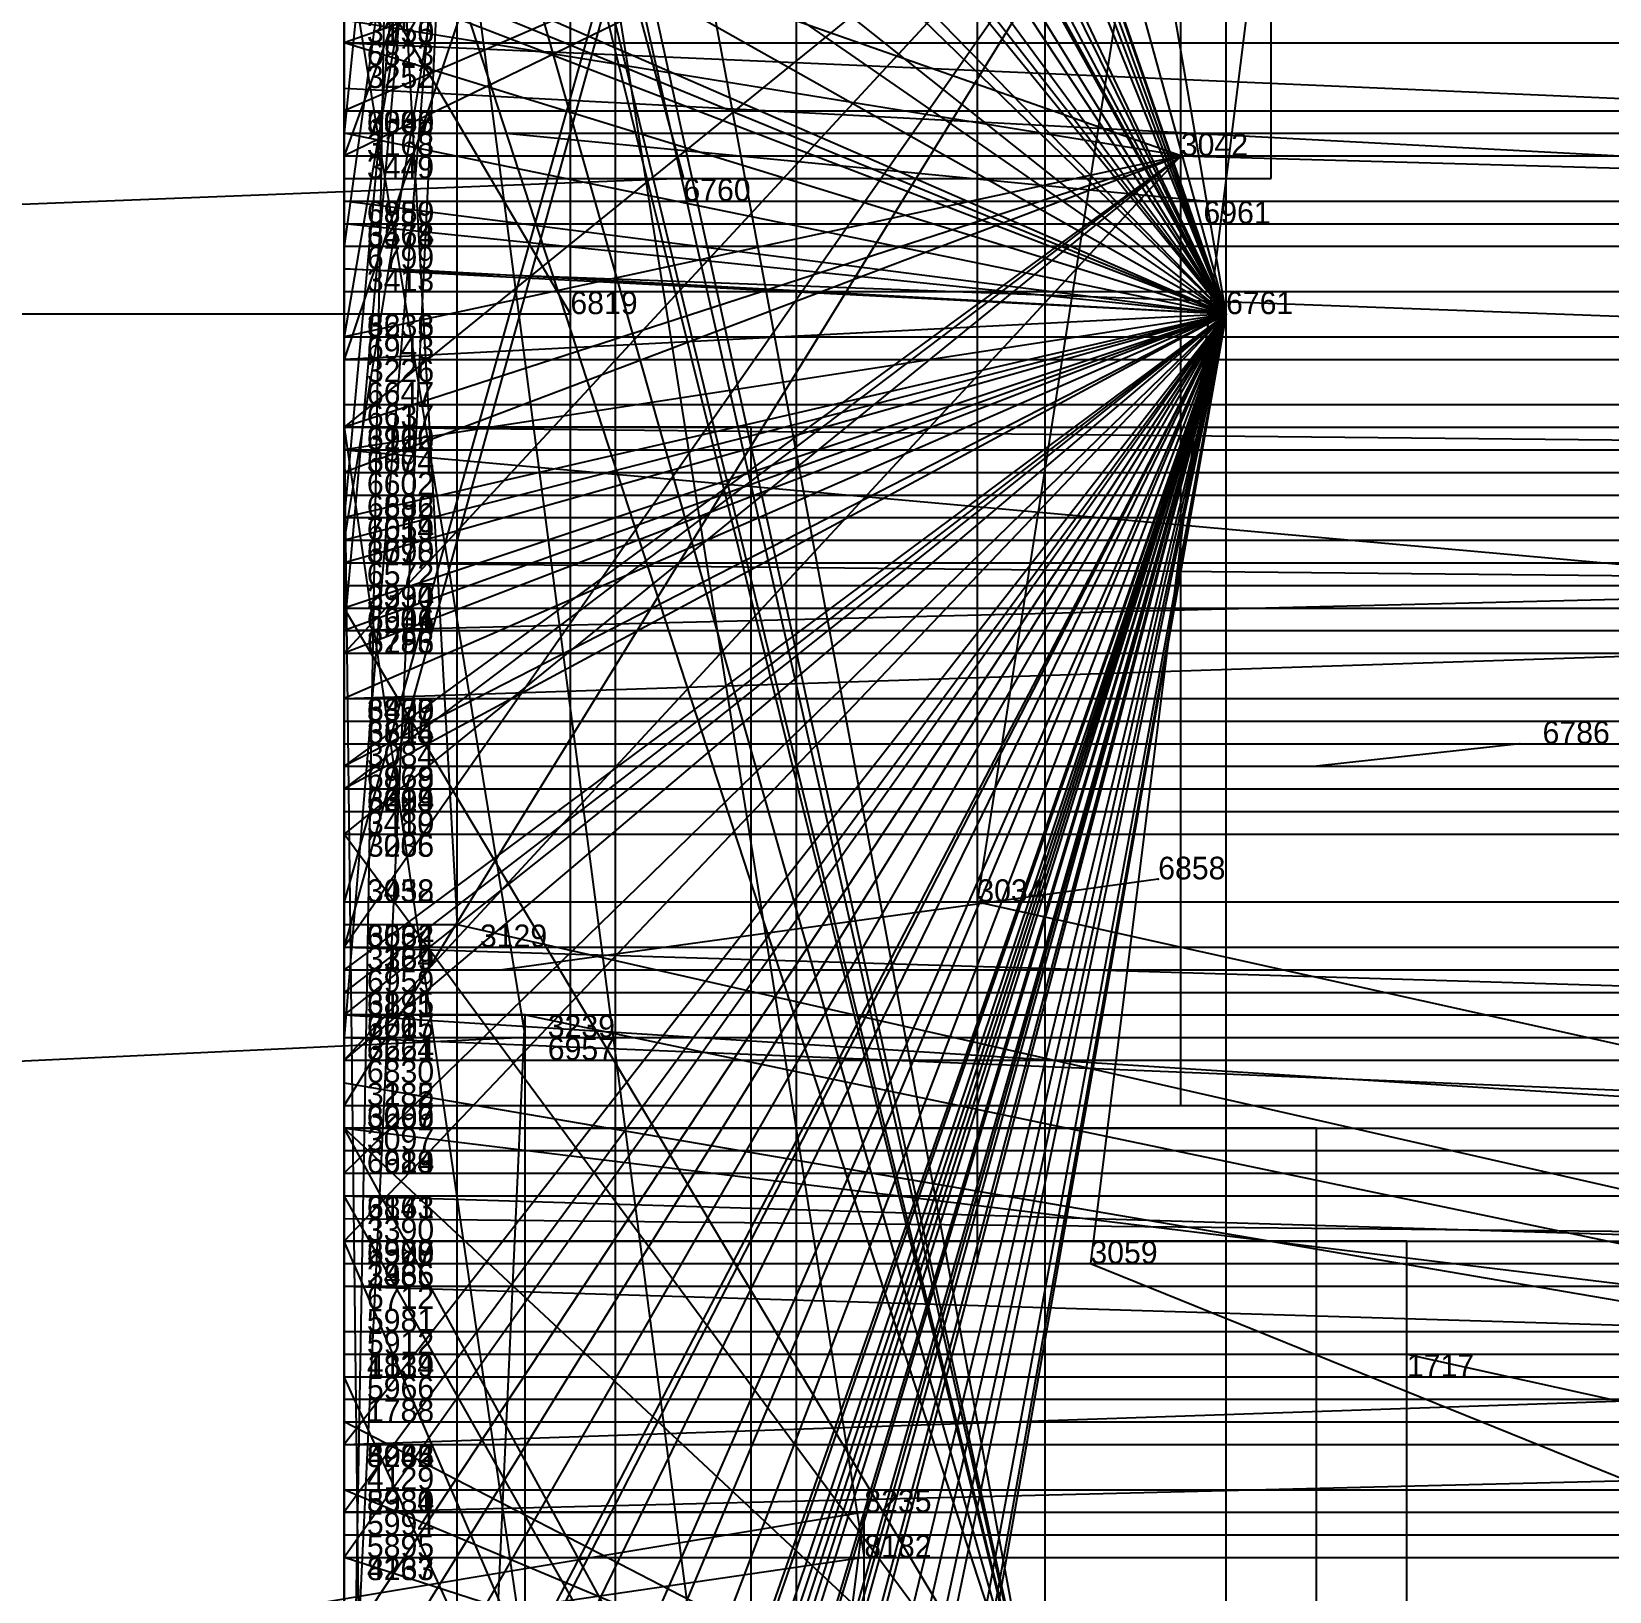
# Model space of a CAD drawing. Extents: x -0.07 to 1.1, y -0.07 to 1.1.
# Drawn here: x -0.0138 to 0.056, y 0.7455 to 0.8145 of the extents above; entities that cross this region are included whole.
import ezdxf

# ---------------------------------------------------------------- set-up
doc = ezdxf.new("R2010")
doc.units = 0
for name, color, linetype in [('Clients', 3, 'CONTINUOUS'), ('Facilities', 3, 'CONTINUOUS'), ('Facilities_lines', 3, 'CONTINUOUS'), ('Min_max_boxes', 1, 'CONTINUOUS'), ('Normals', 1, 'CONTINUOUS'), ('Source_points', 5, 'CONTINUOUS'), ('Text', 3, 'CONTINUOUS')]:
    doc.layers.add(name, color=color, linetype=linetype)

msp = doc.modelspace()

# ---------------------------------------------------------------- linework, layer by layer
at = {"layer": 'Clients', "color": 5}
for p in [(0, 0.814, 0.143), (0, 0.814, 0.962), (0, 0.811, 0.282), (0, 0.81, 0.627), (0, 0.81, 0.485), (0, 0.81, 0.803), (0, 0.809, 0.12), (0, 0.809, 0.278), (0.015, 0.808, 1), (0, 0.807, 0.791), (0, 0.806, 0.792), (0, 0.805, 0.481), (0, 0.805, 0.723), (0, 0.804, 0.996), (0, 0.803, 0.479), (0.01, 0.802, 1), (0, 0.801, 0.148), (0, 0.801, 0.676), (0, 0.8, 0.09), (0, 0.8, 0.907), (0, 0.798, 0.75), (0, 0.798, 0.573), (0, 0.797, 0.217), (0, 0.797, 0.132), (0, 0.797, 0.721), (0, 0.796, 0.014), (0, 0.796, 0.365), (0, 0.796, 0.879), (0, 0.795, 0.145), (0, 0.794, 0.713), (0, 0.793, 0.649), (0, 0.793, 0.568), (0, 0.793, 0.85), (0, 0.792, 0.672), (0, 0.792, 0.865), (0, 0.791, 0.787), (0, 0.79, 0.411), (0, 0.79, 0.551), (0, 0.789, 0.238), (0, 0.789, 0.829), (0, 0.788, 0.644), (0, 0.788, 0.853), (0, 0.788, 0.99), (0, 0.787, 0.18), (0, 0.787, 0.833), (0, 0.785, 0.266), (0, 0.785, 0.973), (0, 0.784, 0.312), (0, 0.784, 0.309), (0, 0.784, 0.439), (0, 0.783, 0.436), (0, 0.783, 0.54), (0, 0.782, 0.169), (0, 0.782, 0.816), (0, 0.781, 0.159), (0, 0.781, 0.264), (0, 0.781, 0.586), (0, 0.781, 0.877), (0, 0.78, 0.277), (0, 0.78, 0.33), (0, 0.779, 0.203), (0, 0.779, 0.227), (0, 0.779, 0.402), (0, 0.779, 0.497), (0, 0.776, 0.092), (0, 0.776, 0.335), (0.028, 0.776), (0.005, 0.775), (0, 0.774, 0.086), (0, 0.774, 0.161), (0, 0.774, 0.737), (0, 0.774, 0.747), (0, 0.774, 0.469), (0, 0.773, 0.816), (0, 0.772, 0.867), (0, 0.771, 0.838), (0.008, 0.771), (0, 0.77, 0.652), (0, 0.77, 0.566), (0, 0.77, 0.507), (0.008, 0.77, 1), (0, 0.769, 0.134), (0, 0.769, 0.846), (0, 0.768, 0.015), (0, 0.767, 0.122), (0, 0.766, 0.175), (0, 0.766, 0.124), (0, 0.766, 0.028), (0, 0.766, 0.581), (0, 0.765, 0.592), (0, 0.765, 0.518), (0, 0.764, 0.883), (0, 0.763, 0.135), (0, 0.761, 0.104), (0, 0.761, 0.323), (0, 0.761, 0.497), (0, 0.761, 0.785), (0, 0.76, 0.268), (0, 0.76, 0.566), (0.033, 0.76), (0, 0.759, 0.468), (0, 0.759, 0.661), (0, 0.757, 0.579), (0, 0.756, 0.708), (0, 0.755, 0.086), (0, 0.755, 0.501), (0, 0.754, 0.576), (0, 0.753, 0.167), (0, 0.752, 0.483), (0, 0.752, 0.624), (0, 0.752, 0.973), (0, 0.75, 0.357), (0, 0.749, 0.633), (0, 0.749, 0.693), (0, 0.749, 0.659), (0, 0.749, 0.986), (0.023, 0.749, 1), (0, 0.748, 0.528), (0, 0.747, 0.335), (0, 0.747, 0.788), (0.023, 0.747, 1)]:
    msp.add_point(p, dxfattribs=at)
at = {"layer": 'Facilities', "color": 3}
for p in [(0, 0.812, 0.044), (0.037, 0.809), (0.038, 0.807, 1), (0.039, 0.802, 1), (0, 0.797, 0.924), (0, 0.791, 0.071), (0.052, 0.783, 1), (0.036, 0.777, 1), (0, 0.774, 0.069), (0, 0.771, 0.04), (0, 0.77, 0.049), (0, 0.763, 0.06), (0, 0.762, 0.932), (0, 0.759, 0.06), (0.047, 0.756)]:
    msp.add_point(p, dxfattribs=at)
at = {"layer": 'Facilities_lines', "color": 3}
for p, q in [((0.027, 1, 0.46), (0, 0.805, 0.481)), ((0.034, 1, 0.676), (0, 0.792, 0.672)), ((0.034, 1, 0.676), (0, 0.801, 0.676)), ((0.019, 1, 0.651), (0, 0.77, 0.652)), ((0.019, 1, 0.651), (0, 0.788, 0.644)), ((0.019, 1, 0.651), (0, 0.793, 0.649)), ((0.019, 1, 0.651), (0, 0.81, 0.627)), ((0.005, 1, 0.964), (0, 0.716, 0.995)), ((0.063, 1, 0.037), (0.028, 0.776)), ((0.063, 1, 0.037), (0.033, 0.76)), ((0.039, 0.802, 1), (0.006, 0.995, 1)), ((0, 0.988, 0.51), (0, 0.774, 0.469)), ((0, 0.982, 0.399), (0, 0.779, 0.402)), ((0, 0.73, 0.036), (0.012, 0.981)), ((0, 0.968, 0.755), (0, 0.743, 0.751)), ((0, 0.968, 0.755), (0, 0.744, 0.752)), ((0, 0.968, 0.755), (0, 0.718, 0.756)), ((0, 0.968, 0.755), (0, 0.774, 0.737)), ((0, 0.968, 0.755), (0, 0.805, 0.723)), ((0, 0.968, 0.755), (0, 0.794, 0.713)), ((0, 0.968, 0.755), (0, 0.797, 0.721)), ((0, 0.968, 0.755), (0, 0.798, 0.75)), ((0, 0.968, 0.755), (0, 0.774, 0.747)), ((0, 0.961, 0.391), (0, 0.711, 0.386)), ((0, 0.96, 0.397), (0, 0.738, 0.421)), ((0, 0.96, 0.397), (0, 0.724, 0.389)), ((0, 0.96, 0.397), (0, 0.713, 0.394)), ((0, 0.96, 0.397), (0, 0.724, 0.389)), ((0, 0.955, 0.549), (0, 0.699, 0.543)), ((0, 0.955, 0.549), (0, 0.728, 0.539)), ((0, 0.955, 0.549), (0, 0.722, 0.546)), ((0, 0.955, 0.549), (0, 0.718, 0.54)), ((0, 0.955, 0.549), (0, 0.703, 0.541)), ((0, 0.955, 0.549), (0, 0.803, 0.479)), ((0, 0.955, 0.549), (0, 0.726, 0.518)), ((0, 0.955, 0.549), (0, 0.757, 0.579)), ((0, 0.955, 0.549), (0, 0.765, 0.592)), ((0, 0.955, 0.549), (0, 0.77, 0.566)), ((0, 0.955, 0.549), (0, 0.798, 0.573)), ((0, 0.955, 0.549), (0, 0.81, 0.485)), ((0, 0.955, 0.549), (0, 0.761, 0.497)), ((0, 0.955, 0.549), (0, 0.779, 0.497)), ((0, 0.955, 0.549), (0, 0.755, 0.501)), ((0, 0.955, 0.549), (0, 0.745, 0.514)), ((0, 0.955, 0.549), (0, 0.77, 0.507)), ((0, 0.955, 0.549), (0, 0.748, 0.528)), ((0, 0.955, 0.549), (0, 0.79, 0.551)), ((0, 0.955, 0.549), (0, 0.783, 0.54)), ((0, 0.955, 0.549), (0, 0.741, 0.575)), ((0, 0.955, 0.549), (0, 0.754, 0.576)), ((0, 0.955, 0.549), (0, 0.76, 0.566)), ((0, 0.955, 0.549), (0, 0.765, 0.518)), ((0, 0.955, 0.549), (0, 0.781, 0.586)), ((0, 0.955, 0.549), (0, 0.793, 0.568)), ((0, 0.955, 0.549), (0, 0.766, 0.581)), ((0, 0.951, 0.371), (0, 0.783, 0.436)), ((0.039, 0.802, 1), (0, 0.944, 0.979)), ((0, 0.94, 0.318), (0, 0.79, 0.411)), ((0, 0.938, 0.345), (0, 0.784, 0.439)), ((0, 0.937, 0.461), (0, 0.759, 0.468)), ((0, 0.937, 0.461), (0, 0.752, 0.483)), ((0, 0.937, 0.461), (0, 0.737, 0.491)), ((0, 0.937, 0.461), (0, 0.722, 0.477)), ((0, 0.934, 0.407), (0, 0.698, 0.403)), ((0, 0.934, 0.407), (0, 0.705, 0.413)), ((0, 0.934, 0.407), (0, 0.738, 0.452)), ((0, 0.934, 0.407), (0, 0.693, 0.4)), ((0, 0.934, 0.407), (0, 0.702, 0.425)), ((0, 0.932, 0.7), (0, 0.756, 0.708)), ((0, 0.932, 0.7), (0, 0.74, 0.721)), ((0, 0.932, 0.7), (0, 0.749, 0.693)), ((0, 0.932, 0.7), (0, 0.72, 0.721)), ((0, 0.932, 0.7), (0, 0.718, 0.7)), ((0, 0.932, 0.7), (0, 0.705, 0.682)), ((0, 0.932, 0.7), (0, 0.72, 0.705)), ((0, 0.932, 0.7), (0, 0.73, 0.715)), ((0, 0.932, 0.7), (0, 0.742, 0.666)), ((0, 0.932, 0.7), (0, 0.749, 0.659)), ((0, 0.932, 0.7), (0, 0.742, 0.641)), ((0, 0.932, 0.7), (0, 0.759, 0.661)), ((0, 0.928, 0.66), (0, 0.739, 0.612)), ((0, 0.928, 0.66), (0, 0.703, 0.646)), ((0, 0.926, 0.689), (0, 0.676, 0.687)), ((0, 0.926, 0.689), (0, 0.687, 0.69)), ((0, 0.926, 0.689), (0, 0.752, 0.624)), ((0, 0.926, 0.689), (0, 0.749, 0.633)), ((0.041, 0.922), (0, 0.776, 0.092)), ((0.041, 0.922), (0, 0.774, 0.086)), ((0.041, 0.922), (0, 0.809, 0.12)), ((0.041, 0.922), (0, 0.8, 0.09)), ((0.039, 0.802, 1), (0, 0.915, 0.866)), ((0, 0.914, 0.462), (0, 0.701, 0.491)), ((0, 0.914, 0.462), (0, 0.677, 0.449)), ((0, 0.914, 0.462), (0, 0.689, 0.482)), ((0, 0.914, 0.462), (0, 0.698, 0.442)), ((0.039, 0.802, 1), (0, 0.914, 0.864)), ((0.039, 0.802, 1), (0, 0.909, 0.849)), ((0.039, 0.802, 1), (0, 0.904, 0.903)), ((0.031, 0.737), (0, 0.903, 0.193)), ((0, 0.901, 0.66), (0, 0.662, 0.657)), ((0, 0.901, 0.66), (0, 0.728, 0.589)), ((0, 0.659, 0.037), (0, 0.899, 0.023)), ((0.039, 0.802, 1), (0.002, 0.894, 1)), ((0, 0.892, 0.967), (0.023, 0.747, 1)), ((0.039, 0.802, 1), (0, 0.884, 0.897)), ((0.039, 0.802, 1), (0, 0.881, 0.8)), ((0.031, 0.737), (0, 0.878, 0.226)), ((0, 0.878, 0.045), (0, 0.768, 0.015)), ((0, 0.878, 0.045), (0, 0.766, 0.028)), ((0, 0.878, 0.045), (0, 0.796, 0.014)), ((0.039, 0.802, 1), (0, 0.876, 0.813)), ((0.031, 0.737), (0, 0.874, 0.244)), ((0.039, 0.802, 1), (0, 0.873, 0.809)), ((0.039, 0.802, 1), (0, 0.872, 0.769)), ((0.039, 0.802, 1), (0, 0.865, 0.765)), ((0.031, 0.737), (0, 0.864, 0.093)), ((0, 0.864, 0.058), (0.005, 0.775)), ((0, 0.864, 0.944), (0.015, 0.808, 1)), ((0.031, 0.737), (0, 0.862, 0.093)), ((0.039, 0.802, 1), (0, 0.861, 0.821)), ((0, 0.861, 0.924), (0.02, 0.708, 1)), ((0.039, 0.802, 1), (0, 0.855, 0.897)), ((0.039, 0.802, 1), (0, 0.852, 0.833)), ((0.039, 0.802, 1), (0, 0.85, 0.912)), ((0.031, 0.737), (0, 0.846, 0.178)), ((0.039, 0.802, 1), (0, 0.842, 0.866)), ((0.039, 0.802, 1), (0, 0.842, 0.855)), ((0.039, 0.802, 1), (0.001, 0.839, 1)), ((0.039, 0.802, 1), (0, 0.833, 0.809)), ((0.031, 0.737), (0, 0.832, 0.188)), ((0.039, 0.802, 1), (0, 0.829, 0.835)), ((0.037, 0.827), (0, 0.787, 0.18)), ((0.037, 0.827), (0, 0.797, 0.132)), ((0.037, 0.827), (0, 0.774, 0.161)), ((0.037, 0.827), (0, 0.814, 0.143)), ((0.037, 0.827), (0, 0.767, 0.122)), ((0.037, 0.827), (0, 0.811, 0.282)), ((0.037, 0.827), (0, 0.809, 0.278)), ((0.039, 0.802, 1), (0, 0.824, 0.808)), ((0.037, 0.809), (0, 0.822, 0.227)), ((0.039, 0.802, 1), (0, 0.819, 0.875)), ((0, 0.819, 0.911), (0.01, 0.802, 1)), ((0, 0.819, 0.911), (0.008, 0.77, 1)), ((0.039, 0.802, 1), (0, 0.818, 1)), ((0.039, 0.802, 1), (0, 0.817, 0.86)), ((0.039, 0.802, 1), (0, 0.817, 0.806)), ((0.037, 0.809), (0, 0.815, 0.225)), ((0.039, 0.802, 1), (0, 0.814, 0.962)), ((0, 0.812, 0.044), (0, 0.785, 0.266)), ((0, 0.812, 0.044), (0, 0.796, 0.365)), ((0, 0.812, 0.044), (0, 0.781, 0.264)), ((0.039, 0.802, 1), (0, 0.81, 0.803)), ((0.037, 0.809), (0, 0.782, 0.169)), ((0.037, 0.809), (0, 0.795, 0.145)), ((0.037, 0.809), (0, 0.797, 0.217)), ((0.037, 0.809), (0, 0.779, 0.227)), ((0.037, 0.809), (0, 0.769, 0.134)), ((0.037, 0.809), (0, 0.781, 0.159)), ((0.037, 0.809), (0, 0.801, 0.148)), ((0.039, 0.802, 1), (0, 0.807, 0.791)), ((0.039, 0.802, 1), (0, 0.806, 0.792)), ((0.039, 0.802, 1), (0, 0.804, 0.996)), ((0.039, 0.802, 1), (0, 0.791, 0.787)), ((0.039, 0.802, 1), (0, 0.787, 0.833)), ((0.039, 0.802, 1), (0, 0.788, 0.853)), ((0.039, 0.802, 1), (0, 0.769, 0.846)), ((0.039, 0.802, 1), (0, 0.772, 0.867)), ((0.039, 0.802, 1), (0, 0.782, 0.816)), ((0.039, 0.802, 1), (0, 0.796, 0.879)), ((0.039, 0.802, 1), (0, 0.785, 0.973)), ((0.039, 0.802, 1), (0, 0.793, 0.85)), ((0.039, 0.802, 1), (0, 0.761, 0.785)), ((0.039, 0.802, 1), (0, 0.788, 0.99)), ((0.039, 0.802, 1), (0, 0.764, 0.883)), ((0.039, 0.802, 1), (0, 0.789, 0.829)), ((0.039, 0.802, 1), (0, 0.8, 0.907)), ((0.039, 0.802, 1), (0, 0.773, 0.816)), ((0.039, 0.802, 1), (0, 0.781, 0.877)), ((0.039, 0.802, 1), (0, 0.771, 0.838)), ((0.039, 0.802, 1), (0, 0.792, 0.865)), ((0.039, 0.802, 1), (0, 0.656, 0.767)), ((0.039, 0.802, 1), (0, 0.678, 0.772)), ((0.039, 0.802, 1), (0, 0.592, 0.863)), ((0.039, 0.802, 1), (0, 0.641, 0.821)), ((0.039, 0.802, 1), (0, 0.69, 0.867)), ((0.039, 0.802, 1), (0, 0.632, 0.794)), ((0.039, 0.802, 1), (0, 0.664, 0.777)), ((0.039, 0.802, 1), (0, 0.615, 0.905)), ((0.039, 0.802, 1), (0, 0.662, 0.903)), ((0.039, 0.802, 1), (0, 0.622, 0.985)), ((0.039, 0.802, 1), (0, 0.673, 0.975)), ((0.039, 0.802, 1), (0, 0.7, 0.833)), ((0.039, 0.802, 1), (0, 0.682, 0.862)), ((0.039, 0.802, 1), (0, 0.713, 0.859)), ((0.039, 0.802, 1), (0, 0.684, 0.77)), ((0.039, 0.802, 1), (0, 0.691, 0.9)), ((0.039, 0.802, 1), (0, 0.686, 0.995)), ((0.039, 0.802, 1), (0, 0.727, 0.882)), ((0.039, 0.802, 1), (0, 0.734, 0.894)), ((0.039, 0.802, 1), (0, 0.747, 0.788)), ((0.039, 0.802, 1), (0, 0.743, 0.976)), ((0.039, 0.802, 1), (0, 0.752, 0.973)), ((0.039, 0.802, 1), (0, 0.709, 0.906)), ((0.039, 0.802, 1), (0, 0.581, 0.999)), ((0.039, 0.802, 1), (0, 0.7, 0.808)), ((0.039, 0.802, 1), (0, 0.68, 0.89)), ((0.039, 0.802, 1), (0, 0.654, 0.988)), ((0.039, 0.802, 1), (0, 0.584, 0.988)), ((0.039, 0.802, 1), (0, 0.739, 0.841)), ((0.039, 0.802, 1), (0, 0.672, 0.98)), ((0.039, 0.802, 1), (0, 0.722, 0.978)), ((0.039, 0.802, 1), (0, 0.726, 0.899)), ((0.039, 0.802, 1), (0, 0.749, 0.986)), ((0.039, 0.802, 1), (0.003, 0.676, 1)), ((0, 0.797, 0.924), (0.018, 0.674, 1)), ((0, 0.797, 0.924), (0.002, 0.627, 1)), ((0.031, 0.737), (0, 0.789, 0.238)), ((0, 0.771, 0.04), (0, 0.784, 0.312)), ((0, 0.771, 0.04), (0, 0.784, 0.309)), ((0, 0.771, 0.04), (0, 0.78, 0.277)), ((0, 0.771, 0.04), (0, 0.78, 0.33)), ((0.031, 0.737), (0, 0.779, 0.203)), ((0, 0.771, 0.04), (0, 0.776, 0.335)), ((0, 0.595, 0.061), (0.008, 0.771)), ((0, 0.771, 0.04), (0, 0.761, 0.323)), ((0, 0.771, 0.04), (0, 0.76, 0.268)), ((0.031, 0.737), (0, 0.766, 0.175)), ((0.043, 0.687), (0, 0.766, 0.124)), ((0.043, 0.687), (0, 0.763, 0.135)), ((0.047, 0.652), (0, 0.761, 0.104)), ((0.047, 0.652), (0, 0.755, 0.086)), ((0.031, 0.737), (0, 0.753, 0.167)), ((0.031, 0.737), (0, 0.75, 0.357)), ((0, 0.566, 0.975), (0.023, 0.749, 1)), ((0.031, 0.737), (0, 0.747, 0.335))]:
    msp.add_line(p, q, dxfattribs=at)
at = {"layer": 'Min_max_boxes', "color": 1}
for p, q in [((0, 1), (0, 0.774)), ((0, 1, 0.288), (0, 0.774, 0.288)), ((0, 1, 0.291), (0, 0.79, 0.291)), ((0, 1, 0.459), (0, 0.79, 0.459)), ((0, 1, 0.345), (0, 0.805, 0.345)), ((0, 1, 0.585), (0, 0.805, 0.585)), ((0, 1, 0.399), (0, 0.779, 0.399)), ((0, 1, 0.402), (0, 0.779, 0.402)), ((0, 1, 0.596), (0, 0.792, 0.596)), ((0, 1, 0.733), (0, 0.792, 0.733)), ((0, 1, 0.579), (0, 0.77, 0.579)), ((0, 1, 0.652), (0, 0.77, 0.652)), ((0, 1, 0.456), (0, 0.774, 0.456)), ((0, 1, 0.51), (0, 0.774, 0.51)), ((0, 1, 0.964), (0, 0.716, 0.964)), ((0, 1, 0.995), (0, 0.716, 0.995)), ((0.005, 0.716, 0.964), (0.005, 1, 0.964)), ((0.005, 0.716, 0.995), (0.005, 1, 0.995)), ((0.028, 1), (0.028, 0.76)), ((0.028, 1, 0.037), (0.028, 0.76, 0.037)), ((0, 0.995, 0.765), (0, 0.581, 0.765)), ((0, 0.995, 1), (0, 0.581, 1)), ((0.039, 0.581, 0.765), (0.039, 0.995, 0.765)), ((0.039, 0.581, 1), (0.039, 0.995, 1)), ((0, 0.981), (0, 0.73)), ((0, 0.981, 0.036), (0, 0.73, 0.036)), ((0.012, 0.73), (0.012, 0.981)), ((0.012, 0.73, 0.036), (0.012, 0.981, 0.036)), ((0, 0.978, 0.944), (0, 0.808, 0.944)), ((0, 0.978, 1), (0, 0.808, 1)), ((0.041, 0.808, 0.944), (0.041, 0.978, 0.944)), ((0.041, 0.808, 1), (0.041, 0.978, 1)), ((0, 0.718, 0.713), (0, 0.968, 0.713)), ((0, 0.968, 0.713), (0, 0.718, 0.713)), ((0, 0.718, 0.868), (0, 0.968, 0.868)), ((0, 0.968, 0.868), (0, 0.718, 0.868)), ((0, 0.964, 0.967), (0, 0.747, 0.967)), ((0, 0.964, 1), (0, 0.747, 1)), ((0, 0.711, 0.386), (0, 0.961, 0.386)), ((0, 0.961, 0.386), (0, 0.711, 0.386)), ((0, 0.711, 0.391), (0, 0.961, 0.391)), ((0, 0.961, 0.391), (0, 0.711, 0.391)), ((0, 0.713, 0.389), (0, 0.96, 0.389)), ((0, 0.96, 0.389), (0, 0.713, 0.389)), ((0, 0.713, 0.421), (0, 0.96, 0.421)), ((0, 0.96, 0.421), (0, 0.713, 0.421)), ((0, 0.766, 0.006), (0, 0.957, 0.006)), ((0, 0.957, 0.006), (0, 0.766, 0.006)), ((0, 0.766, 0.379), (0, 0.957, 0.379)), ((0, 0.957, 0.379), (0, 0.766, 0.379)), ((0, 0.699, 0.479), (0, 0.955, 0.479)), ((0, 0.955, 0.479), (0, 0.699, 0.479)), ((0, 0.699, 0.592), (0, 0.955, 0.592)), ((0, 0.955, 0.592), (0, 0.699, 0.592)), ((0, 0.783, 0.371), (0, 0.951, 0.371)), ((0, 0.951, 0.371), (0, 0.783, 0.371)), ((0, 0.783, 0.436), (0, 0.951, 0.436)), ((0, 0.951, 0.436), (0, 0.783, 0.436)), ((0, 0.784, 0.345), (0, 0.938, 0.345)), ((0, 0.938, 0.345), (0, 0.784, 0.345)), ((0, 0.784, 0.439), (0, 0.938, 0.439)), ((0, 0.938, 0.439), (0, 0.784, 0.439)), ((0, 0.722, 0.461), (0, 0.937, 0.461)), ((0, 0.937, 0.461), (0, 0.722, 0.461)), ((0, 0.722, 0.491), (0, 0.937, 0.491)), ((0, 0.937, 0.491), (0, 0.722, 0.491)), ((0, 0.693, 0.4), (0, 0.934, 0.4)), ((0, 0.934, 0.4), (0, 0.693, 0.4)), ((0, 0.693, 0.452), (0, 0.934, 0.452)), ((0, 0.934, 0.452), (0, 0.693, 0.452)), ((0, 0.705, 0.641), (0, 0.932, 0.641)), ((0, 0.932, 0.641), (0, 0.705, 0.641)), ((0, 0.705, 0.721), (0, 0.932, 0.721)), ((0, 0.932, 0.721), (0, 0.705, 0.721)), ((0, 0.703, 0.612), (0, 0.928, 0.612)), ((0, 0.928, 0.612), (0, 0.703, 0.612)), ((0, 0.703, 0.66), (0, 0.928, 0.66)), ((0, 0.928, 0.66), (0, 0.703, 0.66)), ((0, 0.676, 0.624), (0, 0.926, 0.624)), ((0, 0.926, 0.624), (0, 0.676, 0.624)), ((0, 0.676, 0.69), (0, 0.926, 0.69)), ((0, 0.926, 0.69), (0, 0.676, 0.69)), ((0, 0.677, 0.442), (0, 0.914, 0.442)), ((0, 0.914, 0.442), (0, 0.677, 0.442)), ((0, 0.677, 0.491), (0, 0.914, 0.491)), ((0, 0.914, 0.491), (0, 0.677, 0.491)), ((0, 0.903), (0, 0.679)), ((0, 0.903, 0.369), (0, 0.679, 0.369)), ((0.031, 0.679), (0.031, 0.903)), ((0.031, 0.679, 0.369), (0.031, 0.903, 0.369)), ((0, 0.662, 0.589), (0, 0.901, 0.589)), ((0, 0.901, 0.589), (0, 0.662, 0.589)), ((0, 0.662, 0.66), (0, 0.901, 0.66)), ((0, 0.901, 0.66), (0, 0.662, 0.66)), ((0, 0.658, 0.013), (0, 0.899, 0.013)), ((0, 0.899, 0.013), (0, 0.658, 0.013)), ((0, 0.658, 0.4), (0, 0.899, 0.4)), ((0, 0.899, 0.4), (0, 0.658, 0.4)), ((0, 0.864), (0, 0.775)), ((0, 0.864, 0.058), (0, 0.775, 0.058)), ((0.005, 0.775), (0.005, 0.864)), ((0.005, 0.775, 0.058), (0.005, 0.864, 0.058)), ((0, 0.861, 0.924), (0, 0.708, 0.924)), ((0, 0.861, 1), (0, 0.708, 1)), ((0.02, 0.708, 0.924), (0.02, 0.861, 0.924)), ((0.02, 0.708, 1), (0.02, 0.861, 1)), ((0, 0.845), (0, 0.767)), ((0, 0.845, 0.403), (0, 0.767, 0.403)), ((0.037, 0.767), (0.037, 0.845)), ((0.037, 0.767, 0.403), (0.037, 0.845, 0.403)), ((0, 0.822), (0, 0.769)), ((0, 0.822, 0.227), (0, 0.769, 0.227)), ((0.037, 0.769), (0.037, 0.822)), ((0.037, 0.769, 0.227), (0.037, 0.822, 0.227)), ((0, 0.819, 0.911), (0, 0.77, 0.911)), ((0, 0.819, 1), (0, 0.77, 1)), ((0.01, 0.77, 0.911), (0.01, 0.819, 0.911)), ((0.01, 0.77, 1), (0.01, 0.819, 1)), ((0, 0.781, 0.044), (0, 0.812, 0.044)), ((0, 0.812, 0.044), (0, 0.812, 0.044)), ((0, 0.812, 0.044), (0, 0.781, 0.044)), ((0, 0.781, 0.365), (0, 0.812, 0.365)), ((0, 0.812, 0.365), (0, 0.812, 0.365)), ((0, 0.812, 0.365), (0, 0.781, 0.365)), ((0, 0.812, 0.044), (0, 0.812, 0.365)), ((0, 0.812, 0.044), (0, 0.812, 0.365)), ((0, 0.808, 0.944), (0.041, 0.808, 0.944)), ((0, 0.808, 1), (0.041, 0.808, 1)), ((0, 0.808, 0.944), (0, 0.808, 1)), ((0.041, 0.808, 0.944), (0.041, 0.808, 1)), ((0, 0.805, 0.345), (0.288, 0.805, 0.345)), ((0, 0.805, 0.585), (0.288, 0.805, 0.585)), ((0, 0.805, 0.345), (0, 0.805, 0.585)), ((0.018, 0.797, 0.924), (0, 0.797, 0.924)), ((0, 0.797, 0.924), (0, 0.627, 0.924)), ((0.018, 0.797, 1), (0, 0.797, 1)), ((0, 0.797, 1), (0, 0.627, 1)), ((0, 0.797, 0.924), (0, 0.797, 1)), ((0.018, 0.627, 0.924), (0.018, 0.797, 0.924)), ((0.018, 0.627, 1), (0.018, 0.797, 1)), ((0.018, 0.797, 0.924), (0.018, 0.797, 1)), ((0, 0.792, 0.596), (0.246, 0.792, 0.596)), ((0, 0.792, 0.733), (0.246, 0.792, 0.733)), ((0, 0.792, 0.596), (0, 0.792, 0.733)), ((0, 0.79, 0.291), (0.174, 0.79, 0.291)), ((0, 0.79, 0.459), (0.174, 0.79, 0.459)), ((0, 0.79, 0.291), (0, 0.79, 0.459)), ((0, 0.76, 0.04), (0, 0.784, 0.04)), ((0, 0.784, 0.04), (0, 0.784, 0.04)), ((0, 0.784, 0.04), (0, 0.76, 0.04)), ((0, 0.76, 0.335), (0, 0.784, 0.335)), ((0, 0.784, 0.335), (0, 0.784, 0.335)), ((0, 0.784, 0.335), (0, 0.76, 0.335)), ((0, 0.784, 0.04), (0, 0.784, 0.335)), ((0, 0.784, 0.04), (0, 0.784, 0.335)), ((0, 0.784, 0.345), (0, 0.784, 0.345)), ((0, 0.784, 0.439), (0, 0.784, 0.439)), ((0, 0.784, 0.345), (0, 0.784, 0.439)), ((0, 0.784, 0.345), (0, 0.784, 0.439)), ((0, 0.783, 0.371), (0, 0.783, 0.371)), ((0, 0.783, 0.436), (0, 0.783, 0.436)), ((0, 0.783, 0.371), (0, 0.783, 0.436)), ((0, 0.783, 0.371), (0, 0.783, 0.436)), ((0, 0.781, 0.044), (0, 0.781, 0.044)), ((0, 0.781, 0.365), (0, 0.781, 0.365)), ((0, 0.781, 0.044), (0, 0.781, 0.365)), ((0, 0.781, 0.044), (0, 0.781, 0.365)), ((0, 0.779, 0.399), (0.239, 0.779, 0.399)), ((0, 0.779, 0.402), (0.239, 0.779, 0.402)), ((0, 0.779, 0.399), (0, 0.779, 0.402)), ((0, 0.775), (0.005, 0.775)), ((0, 0.775, 0.058), (0.005, 0.775, 0.058)), ((0, 0.775), (0, 0.775, 0.058)), ((0.005, 0.775), (0.005, 0.775, 0.058)), ((0, 0.774), (0.248, 0.774)), ((0, 0.774, 0.288), (0.248, 0.774, 0.288)), ((0, 0.774), (0, 0.774, 0.288)), ((0, 0.774, 0.456), (0.179, 0.774, 0.456)), ((0, 0.774, 0.51), (0.179, 0.774, 0.51)), ((0, 0.774, 0.456), (0, 0.774, 0.51)), ((0.008, 0.771), (0, 0.771)), ((0, 0.771), (0, 0.595)), ((0.008, 0.771, 0.061), (0, 0.771, 0.061)), ((0, 0.771, 0.061), (0, 0.595, 0.061)), ((0, 0.771), (0, 0.771, 0.061)), ((0.008, 0.595), (0.008, 0.771)), ((0.008, 0.595, 0.061), (0.008, 0.771, 0.061)), ((0.008, 0.771), (0.008, 0.771, 0.061)), ((0, 0.77, 0.579), (0.232, 0.77, 0.579)), ((0, 0.77, 0.652), (0.232, 0.77, 0.652)), ((0, 0.77, 0.579), (0, 0.77, 0.652)), ((0, 0.77, 0.911), (0.01, 0.77, 0.911)), ((0, 0.77, 1), (0.01, 0.77, 1)), ((0, 0.77, 0.911), (0, 0.77, 1)), ((0.01, 0.77, 0.911), (0.01, 0.77, 1)), ((0, 0.769), (0.037, 0.769)), ((0, 0.769, 0.227), (0.037, 0.769, 0.227)), ((0, 0.769), (0, 0.769, 0.227)), ((0.037, 0.769), (0.037, 0.769, 0.227)), ((0, 0.767), (0.037, 0.767)), ((0, 0.767, 0.403), (0.037, 0.767, 0.403)), ((0, 0.767), (0, 0.767, 0.403)), ((0.037, 0.767), (0.037, 0.767, 0.403)), ((0.043, 0.766), (0, 0.766)), ((0, 0.766), (0, 0.684)), ((0.043, 0.766, 0.393), (0, 0.766, 0.393)), ((0, 0.766, 0.393), (0, 0.684, 0.393)), ((0, 0.766), (0, 0.766, 0.393)), ((0, 0.766, 0.006), (0, 0.766, 0.006)), ((0, 0.766, 0.379), (0, 0.766, 0.379)), ((0, 0.766, 0.006), (0, 0.766, 0.379)), ((0, 0.766, 0.006), (0, 0.766, 0.379)), ((0.043, 0.684), (0.043, 0.766)), ((0.043, 0.684, 0.393), (0.043, 0.766, 0.393)), ((0.043, 0.766), (0.043, 0.766, 0.393)), ((0.047, 0.761), (0, 0.761)), ((0, 0.761), (0, 0.62)), ((0.047, 0.761, 0.381), (0, 0.761, 0.381)), ((0, 0.761, 0.381), (0, 0.62, 0.381)), ((0, 0.761), (0, 0.761, 0.381)), ((0.047, 0.62), (0.047, 0.761)), ((0.047, 0.62, 0.381), (0.047, 0.761, 0.381)), ((0.047, 0.761), (0.047, 0.761, 0.381)), ((0, 0.76, 0.04), (0, 0.76, 0.04)), ((0, 0.76, 0.335), (0, 0.76, 0.335)), ((0, 0.76, 0.04), (0, 0.76, 0.335)), ((0, 0.76, 0.04), (0, 0.76, 0.335)), ((0.028, 0.76), (0.063, 0.76)), ((0.028, 0.76, 0.037), (0.063, 0.76, 0.037)), ((0.028, 0.76), (0.028, 0.76, 0.037)), ((0.023, 0.749, 0.975), (0, 0.749, 0.975)), ((0, 0.749, 0.975), (0, 0.537, 0.975)), ((0.023, 0.749, 1), (0, 0.749, 1)), ((0, 0.749, 1), (0, 0.537, 1)), ((0, 0.749, 0.975), (0, 0.749, 1)), ((0.023, 0.537, 0.975), (0.023, 0.749, 0.975)), ((0.023, 0.537, 1), (0.023, 0.749, 1)), ((0.023, 0.749, 0.975), (0.023, 0.749, 1)), ((0, 0.747, 0.967), (0.079, 0.747, 0.967)), ((0, 0.747, 1), (0.079, 0.747, 1)), ((0, 0.747, 0.967), (0, 0.747, 1))]:
    msp.add_line(p, q, dxfattribs=at)
at = {"layer": 'Normals', "color": 1}
for p, q in [((0, 0.814, 0.143), (0.1, 0.814, 0.143)), ((0, 0.814, 0.962), (0.092, 0.81, 0.923)), ((0, 0.812, 0.044), (0.094, 0.807, 0.078)), ((0, 0.811, 0.282), (0.1, 0.811, 0.282)), ((0, 0.81, 0.485), (0.1, 0.81, 0.485)), ((0, 0.81, 0.627), (0.1, 0.81, 0.627)), ((0, 0.81, 0.803), (0.1, 0.81, 0.803)), ((0.038, 0.807, 1), (0.007, 0.81, 1.095)), ((0, 0.809, 0.12), (0.1, 0.809, 0.12)), ((0, 0.809, 0.278), (0.1, 0.809, 0.278)), ((0.037, 0.809), (0.073, 0.808, 0.093)), ((0.015, 0.808, 1), (-0.036, 0.806, 1.086)), ((0, 0.807, 0.791), (0.1, 0.807, 0.791)), ((0, 0.806, 0.792), (0.1, 0.806, 0.792)), ((0, 0.805, 0.481), (0.1, 0.805, 0.481)), ((0, 0.805, 0.723), (0.1, 0.805, 0.723)), ((0, 0.804, 0.996), (0.081, 0.801, 0.937)), ((0.039, 0.802, 1), (0.002, 0.804, 1.093)), ((0, 0.803, 0.479), (0.1, 0.803, 0.479)), ((0.01, 0.802, 1), (-0.052, 0.802, 1.079)), ((0, 0.801, 0.148), (0.1, 0.801, 0.148)), ((0, 0.801, 0.676), (0.1, 0.801, 0.676)), ((0, 0.8, 0.09), (0.1, 0.8, 0.09)), ((0, 0.8, 0.907), (0.1, 0.8, 0.907)), ((0, 0.798, 0.573), (0.1, 0.798, 0.573)), ((0, 0.798, 0.75), (0.1, 0.798, 0.75)), ((0, 0.797, 0.217), (0.1, 0.797, 0.217)), ((0, 0.797, 0.132), (0.1, 0.797, 0.132)), ((0, 0.797, 0.721), (0.1, 0.797, 0.721)), ((0, 0.797, 0.924), (0.1, 0.796, 0.921)), ((0, 0.796, 0.014), (0.078, 0.789, 0.076)), ((0, 0.796, 0.365), (0.1, 0.796, 0.365)), ((0, 0.796, 0.879), (0.1, 0.796, 0.879)), ((0, 0.795, 0.145), (0.1, 0.795, 0.145)), ((0, 0.794, 0.713), (0.1, 0.794, 0.713)), ((0, 0.793, 0.649), (0.1, 0.793, 0.649)), ((0, 0.793, 0.568), (0.1, 0.793, 0.568)), ((0, 0.793, 0.85), (0.1, 0.793, 0.85)), ((0, 0.792, 0.672), (0.1, 0.792, 0.672)), ((0, 0.792, 0.865), (0.1, 0.792, 0.865)), ((0, 0.791, 0.071), (0.1, 0.79, 0.078)), ((0, 0.791, 0.787), (0.1, 0.791, 0.787)), ((0, 0.79, 0.411), (0.1, 0.79, 0.411)), ((0, 0.79, 0.551), (0.1, 0.79, 0.551)), ((0, 0.788, 0.99), (0.081, 0.79, 0.932)), ((0, 0.789, 0.238), (0.1, 0.789, 0.238)), ((0, 0.789, 0.829), (0.1, 0.789, 0.829)), ((0, 0.788, 0.644), (0.1, 0.788, 0.644)), ((0, 0.788, 0.853), (0.1, 0.788, 0.853)), ((0, 0.785, 0.973), (0.091, 0.788, 0.931)), ((0, 0.787, 0.18), (0.1, 0.787, 0.18)), ((0, 0.787, 0.833), (0.1, 0.787, 0.833)), ((0, 0.785, 0.266), (0.1, 0.785, 0.266)), ((0, 0.784, 0.439), (0.1, 0.784, 0.439)), ((0, 0.784, 0.312), (0.1, 0.784, 0.312)), ((0, 0.784, 0.309), (0.1, 0.784, 0.309)), ((0, 0.783, 0.436), (0.1, 0.783, 0.436)), ((0, 0.783, 0.54), (0.1, 0.783, 0.54)), ((0.052, 0.783, 1), (0.043, 0.782, 1.1)), ((0, 0.782, 0.169), (0.1, 0.782, 0.169)), ((0, 0.782, 0.816), (0.1, 0.782, 0.816)), ((0, 0.781, 0.159), (0.1, 0.781, 0.159)), ((0, 0.781, 0.264), (0.1, 0.781, 0.264)), ((0, 0.781, 0.586), (0.1, 0.781, 0.586)), ((0, 0.781, 0.877), (0.1, 0.781, 0.877)), ((0, 0.78, 0.277), (0.1, 0.78, 0.277)), ((0, 0.78, 0.33), (0.1, 0.78, 0.33)), ((0, 0.779, 0.203), (0.1, 0.779, 0.203)), ((0, 0.779, 0.227), (0.1, 0.779, 0.227)), ((0, 0.779, 0.497), (0.1, 0.779, 0.497)), ((0, 0.779, 0.402), (0.1, 0.779, 0.402)), ((0.036, 0.777, 1), (0.007, 0.773, 1.096)), ((0, 0.776, 0.092), (0.1, 0.776, 0.092)), ((0, 0.776, 0.335), (0.1, 0.776, 0.335)), ((0.028, 0.776), (0.073, 0.766, 0.088)), ((0.005, 0.775), (0.071, 0.76, 0.074)), ((0, 0.774, 0.086), (0.1, 0.774, 0.087)), ((0, 0.774, 0.069), (0.099, 0.771, 0.081)), ((0, 0.774, 0.161), (0.1, 0.774, 0.161)), ((0, 0.774, 0.469), (0.1, 0.774, 0.469)), ((0, 0.774, 0.737), (0.1, 0.774, 0.737)), ((0, 0.774, 0.747), (0.1, 0.774, 0.747)), ((0, 0.773, 0.816), (0.1, 0.773, 0.816)), ((0, 0.772, 0.867), (0.1, 0.772, 0.867)), ((0, 0.771, 0.04), (0.094, 0.765, 0.072)), ((0, 0.771, 0.838), (0.1, 0.771, 0.838)), ((0.008, 0.771), (0.075, 0.757, 0.073)), ((0.008, 0.77, 1), (-0.056, 0.767, 1.077)), ((0, 0.77, 0.049), (0.097, 0.766, 0.074)), ((0, 0.77, 0.652), (0.1, 0.77, 0.652)), ((0, 0.77, 0.507), (0.1, 0.77, 0.507)), ((0, 0.77, 0.566), (0.1, 0.77, 0.566)), ((0, 0.769, 0.134), (0.1, 0.769, 0.134)), ((0, 0.769, 0.846), (0.1, 0.769, 0.846)), ((0, 0.768, 0.015), (0.076, 0.755, 0.079)), ((0, 0.767, 0.122), (0.1, 0.767, 0.122)), ((0, 0.766, 0.175), (0.1, 0.766, 0.175)), ((0, 0.766, 0.124), (0.1, 0.766, 0.124)), ((0, 0.766, 0.028), (0.09, 0.755, 0.071)), ((0, 0.766, 0.581), (0.1, 0.766, 0.581)), ((0, 0.765, 0.592), (0.1, 0.765, 0.592)), ((0, 0.765, 0.518), (0.1, 0.765, 0.518)), ((0, 0.764, 0.883), (0.1, 0.764, 0.883)), ((0, 0.763, 0.06), (0.099, 0.76, 0.076)), ((0, 0.763, 0.135), (0.1, 0.763, 0.135)), ((0, 0.762, 0.932), (0.1, 0.761, 0.922)), ((0, 0.761, 0.104), (0.1, 0.761, 0.104)), ((0, 0.761, 0.497), (0.1, 0.761, 0.497)), ((0, 0.761, 0.323), (0.1, 0.761, 0.323)), ((0, 0.761, 0.785), (0.1, 0.761, 0.785)), ((0, 0.76, 0.268), (0.1, 0.76, 0.268)), ((0, 0.76, 0.566), (0.1, 0.76, 0.566)), ((0.033, 0.76), (0.08, 0.741, 0.086)), ((0, 0.759, 0.06), (0.099, 0.756, 0.076)), ((0, 0.759, 0.468), (0.1, 0.759, 0.468)), ((0, 0.759, 0.661), (0.1, 0.759, 0.661)), ((0, 0.757, 0.579), (0.1, 0.757, 0.579)), ((0, 0.756, 0.708), (0.1, 0.756, 0.708)), ((0.047, 0.756), (0.074, 0.75, 0.096)), ((0, 0.755, 0.086), (0.1, 0.755, 0.086)), ((0, 0.755, 0.501), (0.1, 0.755, 0.501)), ((0, 0.752, 0.973), (0.088, 0.755, 0.927)), ((0, 0.754, 0.576), (0.1, 0.754, 0.576)), ((0, 0.753, 0.167), (0.1, 0.753, 0.167)), ((0, 0.752, 0.483), (0.1, 0.752, 0.483)), ((0, 0.752, 0.624), (0.1, 0.752, 0.624)), ((0, 0.749, 0.986), (0.081, 0.751, 0.927)), ((0, 0.75, 0.357), (0.1, 0.75, 0.357)), ((0.023, 0.749, 1), (-0.025, 0.741, 1.088)), ((0, 0.749, 0.633), (0.1, 0.749, 0.633)), ((0, 0.749, 0.659), (0.1, 0.749, 0.659)), ((0, 0.749, 0.693), (0.1, 0.749, 0.693)), ((0, 0.748, 0.528), (0.1, 0.748, 0.528)), ((0.023, 0.747, 1), (-0.025, 0.74, 1.088)), ((0, 0.747, 0.335), (0.1, 0.747, 0.335)), ((0, 0.747, 0.788), (0.1, 0.747, 0.788))]:
    msp.add_line(p, q, dxfattribs=at)
at = {"layer": 'Source_points', "color": 5}
for p in [(0, 0.814, 0.143), (0, 0.814, 0.962), (0, 0.812, 0.044), (0, 0.811, 0.282), (0, 0.81, 0.485), (0, 0.81, 0.627), (0, 0.81, 0.803), (0, 0.809, 0.12), (0, 0.809, 0.278), (0.037, 0.809), (0.015, 0.808, 1), (0, 0.807, 0.791), (0.038, 0.807, 1), (0, 0.806, 0.792), (0, 0.805, 0.481), (0, 0.805, 0.723), (0, 0.804, 0.996), (0, 0.803, 0.479), (0.01, 0.802, 1), (0.039, 0.802, 1), (0, 0.801, 0.148), (0, 0.801, 0.676), (0, 0.8, 0.09), (0, 0.8, 0.907), (0, 0.798, 0.573), (0, 0.798, 0.75), (0, 0.797, 0.217), (0, 0.797, 0.132), (0, 0.797, 0.721), (0, 0.797, 0.924), (0, 0.796, 0.014), (0, 0.796, 0.365), (0, 0.796, 0.879), (0, 0.795, 0.145), (0, 0.794, 0.713), (0, 0.793, 0.649), (0, 0.793, 0.568), (0, 0.793, 0.85), (0, 0.792, 0.672), (0, 0.792, 0.865), (0, 0.791, 0.071), (0, 0.791, 0.787), (0, 0.79, 0.411), (0, 0.79, 0.551), (0, 0.789, 0.238), (0, 0.789, 0.829), (0, 0.788, 0.644), (0, 0.788, 0.853), (0, 0.788, 0.99), (0, 0.787, 0.18), (0, 0.787, 0.833), (0, 0.785, 0.266), (0, 0.785, 0.973), (0, 0.784, 0.439), (0, 0.784, 0.312), (0, 0.784, 0.309), (0, 0.783, 0.436), (0, 0.783, 0.54), (0.052, 0.783, 1), (0, 0.782, 0.169), (0, 0.782, 0.816), (0, 0.781, 0.159), (0, 0.781, 0.264), (0, 0.781, 0.586), (0, 0.781, 0.877), (0, 0.78, 0.277), (0, 0.78, 0.33), (0, 0.779, 0.203), (0, 0.779, 0.227), (0, 0.779, 0.497), (0, 0.779, 0.402), (0.036, 0.777, 1), (0, 0.776, 0.092), (0, 0.776, 0.335), (0.028, 0.776), (0.005, 0.775), (0, 0.774, 0.086), (0, 0.774, 0.069), (0, 0.774, 0.161), (0, 0.774, 0.469), (0, 0.774, 0.737), (0, 0.774, 0.747), (0, 0.773, 0.816), (0, 0.772, 0.867), (0, 0.771, 0.04), (0, 0.771, 0.838), (0.008, 0.771), (0, 0.77, 0.049), (0, 0.77, 0.652), (0, 0.77, 0.507), (0, 0.77, 0.566), (0.008, 0.77, 1), (0, 0.769, 0.134), (0, 0.769, 0.846), (0, 0.768, 0.015), (0, 0.767, 0.122), (0, 0.766, 0.175), (0, 0.766, 0.124), (0, 0.766, 0.028), (0, 0.766, 0.581), (0, 0.765, 0.592), (0, 0.765, 0.518), (0, 0.764, 0.883), (0, 0.763, 0.06), (0, 0.763, 0.135), (0, 0.762, 0.932), (0, 0.761, 0.104), (0, 0.761, 0.497), (0, 0.761, 0.323), (0, 0.761, 0.785), (0, 0.76, 0.268), (0, 0.76, 0.566), (0.033, 0.76), (0, 0.759, 0.06), (0, 0.759, 0.468), (0, 0.759, 0.661), (0, 0.757, 0.579), (0, 0.756, 0.708), (0.047, 0.756), (0, 0.755, 0.086), (0, 0.755, 0.501), (0, 0.754, 0.576), (0, 0.753, 0.167), (0, 0.752, 0.483), (0, 0.752, 0.624), (0, 0.752, 0.973), (0, 0.75, 0.357), (0, 0.749, 0.633), (0, 0.749, 0.659), (0, 0.749, 0.693), (0, 0.749, 0.986), (0.023, 0.749, 1), (0, 0.748, 0.528), (0, 0.747, 0.335), (0, 0.747, 0.788), (0.023, 0.747, 1)]:
    msp.add_point(p, dxfattribs=at)

# ---------------------------------------------------------------- texts
at = {"layer": 'Text', "color": 3}
for s, p in [('3150', (0.001, 0.814, 0.225)), ('3275', (0.001, 0.814, 0.143)), ('6823', (0.001, 0.813, 0.962)), ('3252', (0.001, 0.812, 0.044)), ('3307', (0.001, 0.81, 0.282)), ('3347', (0.001, 0.81, 0.485)), ('6668', (0.001, 0.81, 0.627)), ('7030', (0.001, 0.81, 0.803)), ('3168', (0.001, 0.809, 0.12)), ('3042', (0.037, 0.809)), ('3449', (0.001, 0.808, 0.278)), ('6760', (0.015, 0.807, 1)), ('6859', (0.001, 0.806, 0.792)), ('6980', (0.001, 0.806, 0.791)), ('6961', (0.038, 0.806, 1)), ('3478', (0.001, 0.805, 0.481)), ('6564', (0.001, 0.805, 0.723)), ('6799', (0.001, 0.804, 0.996)), ('3413', (0.001, 0.803, 0.479)), ('6819', (0.01, 0.802, 1)), ('6761', (0.039, 0.802, 1)), ('3233', (0.001, 0.801, 0.148)), ('6636', (0.001, 0.801, 0.676)), ('6943', (0.001, 0.8, 0.907)), ('3226', (0.001, 0.799, 0.09)), ('6647', (0.001, 0.798, 0.75)), ('6617', (0.001, 0.797, 0.721)), ('6637', (0.001, 0.797, 0.573)), ('3106', (0.001, 0.796, 0.217)), ('3210', (0.001, 0.796, 0.014)), ('3260', (0.001, 0.796, 0.132)), ('6922', (0.001, 0.796, 0.924)), ('3094', (0.001, 0.795, 0.145)), ('3304', (0.001, 0.795, 0.365)), ('6874', (0.001, 0.795, 0.879)), ('6602', (0.001, 0.794, 0.713)), ('6692', (0.001, 0.793, 0.568)), ('6886', (0.001, 0.793, 0.85)), ('6659', (0.001, 0.792, 0.649)), ('7014', (0.001, 0.792, 0.865)), ('3090', (0.001, 0.791, 0.071)), ('6598', (0.001, 0.791, 0.672)), ('6778', (0.001, 0.791, 0.787)), ('6572', (0.001, 0.79, 0.551)), ('3334', (0.001, 0.789, 0.411)), ('2990', (0.001, 0.789, 0.238)), ('6646', (0.001, 0.788, 0.644)), ('6904', (0.001, 0.788, 0.99)), ('6931', (0.001, 0.788, 0.829)), ('3253', (0.001, 0.787, 0.18)), ('6785', (0.001, 0.787, 0.833)), ('6796', (0.001, 0.787, 0.853)), ('3300', (0.001, 0.784, 0.266)), ('3357', (0.001, 0.784, 0.439)), ('3409', (0.001, 0.784, 0.312)), ('3425', (0.001, 0.784, 0.309)), ('6875', (0.001, 0.784, 0.973)), ('3315', (0.001, 0.783, 0.436)), ('6644', (0.001, 0.783, 0.54)), ('6786', (0.053, 0.783, 1)), ('3084', (0.001, 0.782, 0.169)), ('6869', (0.001, 0.781, 0.816)), ('6978', (0.001, 0.781, 0.877)), ('3224', (0.001, 0.78, 0.159)), ('3314', (0.001, 0.78, 0.277)), ('3394', (0.001, 0.78, 0.264)), ('3405', (0.001, 0.78, 0.33)), ('6689', (0.001, 0.78, 0.586)), ('3410', (0.001, 0.779, 0.497)), ('3489', (0.001, 0.779, 0.402)), ('3035', (0.001, 0.778, 0.203)), ('3206', (0.001, 0.778, 0.227)), ('6858', (0.036, 0.777, 1)), ('3038', (0.001, 0.776, 0.092)), ('3452', (0.001, 0.776, 0.335)), ('3034', (0.028, 0.776)), ('3054', (0.001, 0.774, 0.086)), ('6532', (0.001, 0.774, 0.737)), ('6662', (0.001, 0.774, 0.747)), ('3129', (0.006, 0.774)), ('3189', (0.001, 0.773, 0.069)), ('3264', (0.001, 0.773, 0.161)), ('3364', (0.001, 0.773, 0.469)), ('6959', (0.001, 0.772, 0.816)), ('3195', (0.001, 0.771, 0.04)), ('6831', (0.001, 0.771, 0.867)), ('3017', (0.001, 0.77, 0.049)), ('6525', (0.001, 0.77, 0.652)), ('6565', (0.001, 0.77, 0.507)), ('7007', (0.001, 0.77, 0.838)), ('3239', (0.009, 0.77)), ('3221', (0.001, 0.769, 0.134)), ('6664', (0.001, 0.769, 0.566)), ('6957', (0.009, 0.769, 1)), ('6830', (0.001, 0.768, 0.846)), ('3135', (0.001, 0.767, 0.015)), ('3282', (0.001, 0.767, 0.122)), ('3067', (0.001, 0.766, 0.175)), ('3209', (0.001, 0.766, 0.028)), ('6696', (0.001, 0.766, 0.581)), ('3097', (0.001, 0.765, 0.124)), ('6614', (0.001, 0.764, 0.592)), ('6683', (0.001, 0.764, 0.518)), ('6929', (0.001, 0.764, 0.883)), ('3143', (0.001, 0.762, 0.06)), ('3161', (0.001, 0.762, 0.135)), ('6873', (0.001, 0.762, 0.932)), ('3390', (0.001, 0.761, 0.323)), ('3378', (0.001, 0.76, 0.497)), ('2987', (0.001, 0.76, 0.104)), ('6529', (0.001, 0.76, 0.566)), ('6900', (0.001, 0.76, 0.785)), ('3059', (0.033, 0.76)), ('3366', (0.001, 0.759, 0.468)), ('3435', (0.001, 0.759, 0.268)), ('2986', (0.001, 0.759, 0.06)), ('6712', (0.001, 0.758, 0.661)), ('5981', (0.001, 0.757, 0.579)), ('5912', (0.001, 0.756, 0.708)), ('4134', (0.001, 0.755, 0.501)), ('1819', (0.001, 0.755, 0.086)), ('1717', (0.047, 0.755)), ('5966', (0.001, 0.754, 0.576)), ('1788', (0.001, 0.753, 0.167)), ('4065', (0.001, 0.751, 0.483)), ('5944', (0.001, 0.751, 0.624)), ('8282', (0.001, 0.751, 0.973)), ('4129', (0.001, 0.75, 0.357)), ('5931', (0.001, 0.749, 0.633)), ('5980', (0.001, 0.749, 0.659)), ('8384', (0.001, 0.749, 0.986)), ('8235', (0.023, 0.749, 1)), ('5994', (0.001, 0.748, 0.693)), ('5895', (0.001, 0.747, 0.528)), ('8182', (0.023, 0.747, 1)), ('4133', (0.001, 0.746, 0.335)), ('8267', (0.001, 0.746, 0.788))]:
    msp.add_text(s, height=0.001, dxfattribs=at).set_placement(p)

doc.saveas('drawing.dxf')
